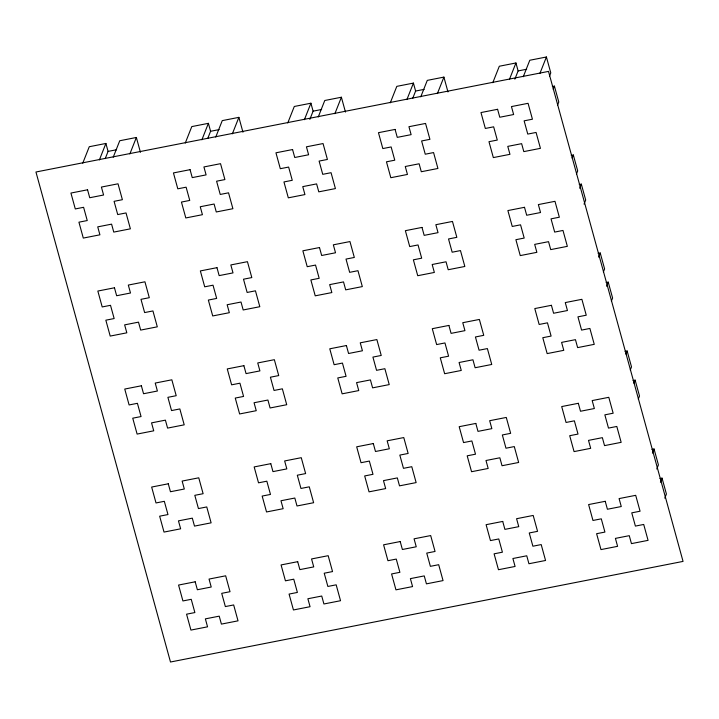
<?xml version="1.0" encoding="UTF-8"?>
<svg xmlns="http://www.w3.org/2000/svg" width="719" height="719" viewBox="0 0 719 719"><rect width="100%" height="100%" fill="white"/><g stroke="black" fill="none" stroke-linecap="round" stroke-linejoin="round"><path stroke-width="1.08" d="M82.748 163.195L89.273 146.721L105.891 143.458L108.075 151.403L105.226 158.611M99.375 159.933L105.891 143.458M113.225 157.209L119.749 140.744L136.367 137.473L140.439 152.311M129.851 153.947L136.367 137.473M185.259 143.072L191.784 126.598L208.402 123.335L210.586 131.28L207.737 138.488M201.886 139.81L208.402 123.335M215.736 137.086L222.261 120.621L238.879 117.359L242.95 132.188M232.363 133.824L238.879 117.359M287.771 122.949L294.296 106.475L310.914 103.212L313.098 111.166L309.835 119.399M304.398 119.687L310.914 103.212M318.247 116.972L324.772 100.498L341.39 97.236L345.462 112.065M334.874 113.71L341.39 97.236M390.282 102.826L396.807 86.361L413.425 83.098L415.609 91.043L412.76 98.251M406.909 99.564L413.425 83.098M420.759 96.849L427.284 80.375L443.902 77.113L447.973 91.942M437.386 93.587L443.902 77.113M492.794 82.712L499.319 66.238L515.936 62.975L518.12 70.92L514.858 79.153M509.42 79.45L515.936 62.975M523.27 76.726L529.795 60.252L546.413 56.99L550.781 72.88L549.559 75.971M539.897 73.464L546.413 56.99M553.19 89.219L554.412 86.127L552.336 86.532M557.558 105.109L558.78 102.017L554.412 86.127M572.099 158.081L573.322 154.989L571.246 155.403M576.467 173.971L577.69 170.888L573.322 154.989M579.694 188.243L581.32 184.127L579.244 184.54M584.053 204.142L585.688 200.026L581.32 184.127M598.603 257.114L600.23 252.998L598.154 253.403M603.376 271.98L604.598 268.888L600.23 252.998M606.602 286.252L608.229 282.136L606.153 282.54M611.375 301.108L612.597 298.026L608.229 282.136M625.916 354.09L627.139 350.998L625.063 351.402M630.284 369.979L631.507 366.888L627.139 350.998M633.915 383.218L635.138 380.135L633.062 380.54M638.283 399.117L639.506 396.025L635.138 380.135M652.421 453.114L654.047 448.998L651.971 449.411M656.78 469.013L658.415 464.887L654.047 448.998M660.419 482.251L662.046 478.135L659.97 478.539M664.787 498.141L666.414 494.025L662.046 478.135M108.075 151.403L116.604 149.732M210.586 131.28L219.115 129.609M313.098 111.166L321.627 109.486M415.609 91.043L424.138 89.372M518.12 70.92L526.65 69.249M548.507 71.397L35.95 172.003L170.493 662.01L683.05 561.404L548.507 71.397M87.556 189.789L70.929 193.052L75.288 208.941L83.602 207.306L87.242 220.553L78.928 222.18L83.296 238.079L99.914 234.816L97.73 226.862L111.589 224.148L113.764 232.093L130.391 228.831L126.032 212.941L117.718 214.568L114.078 201.329L122.392 199.693L118.024 183.803L101.406 187.066L103.59 195.011L89.731 197.734L87.556 189.789M190.068 169.666L173.441 172.928L177.8 188.818L186.113 187.192L189.753 200.43L181.44 202.066L185.808 217.956L202.425 214.693L200.242 206.748L214.1 204.025L216.275 211.97L232.902 208.708L228.543 192.818L220.23 194.445L216.59 181.206L224.903 179.57L220.535 163.68L203.917 166.943L206.101 174.888L192.243 177.611L190.068 169.666M292.57 149.543L275.952 152.805L280.311 168.695L288.625 167.069L292.265 180.307L283.951 181.943L288.31 197.833L304.937 194.57L302.753 186.625L316.612 183.902L318.787 191.847L335.413 188.585L331.055 172.695L322.741 174.331L319.101 161.083L327.415 159.456L323.047 143.557L306.429 146.82L308.613 154.765L294.754 157.488L292.57 149.543M395.082 129.42L378.464 132.682L382.823 148.572L391.136 146.946L394.776 160.184L386.463 161.82L390.821 177.71L407.448 174.447L405.264 166.502L419.123 163.779L421.298 171.733L437.925 168.471L433.566 152.572L425.253 154.208L421.613 140.96L429.926 139.333L425.558 123.443L408.94 126.706L411.124 134.651L397.265 137.365L395.082 129.42M497.593 109.297L480.975 112.559L485.334 128.458L493.647 126.823L497.287 140.07L488.974 141.697L493.333 157.587L509.96 154.324L507.776 146.379L521.635 143.665L523.809 151.61L540.436 148.348L536.077 132.449L527.764 134.085L524.124 120.837L532.437 119.21L528.07 103.32L511.452 106.583L513.636 114.528L499.777 117.242L497.593 109.297M114.465 287.789L97.838 291.051L102.197 306.941L110.51 305.314L114.15 318.553L105.837 320.189L110.205 336.079L126.823 332.816L124.639 324.871L138.497 322.148L140.672 330.093L157.299 326.83L152.94 310.941L144.627 312.576L140.987 299.329L149.3 297.693L144.932 281.803L128.315 285.066L130.499 293.01L116.64 295.734L114.465 287.789M216.976 267.666L200.349 270.928L204.708 286.818L213.022 285.191L216.662 298.43L208.348 300.066L212.716 315.956L229.334 312.693L227.15 304.748L241.009 302.025L243.184 309.97L259.811 306.707L255.452 290.818L247.138 292.453L243.498 279.206L251.812 277.579L247.444 261.68L230.826 264.943L233.01 272.896L219.151 275.611L216.976 267.666M319.488 247.543L302.861 250.805L307.22 266.695L315.533 265.068L319.173 278.307L310.86 279.943L315.228 295.833L331.845 292.57L329.662 284.625L343.52 281.911L345.695 289.856L362.322 286.593L357.963 270.695L349.65 272.33L346.01 259.083L354.323 257.456L349.955 241.566L333.337 244.828L335.521 252.773L321.663 255.488L319.488 247.543M421.99 227.42L405.372 230.682L409.731 246.581L418.045 244.945L421.685 258.193L413.371 259.82L417.73 275.71L434.357 272.447L432.173 264.502L446.032 261.788L448.207 269.733L464.834 266.47L460.475 250.58L452.161 252.207L448.521 238.969L456.835 237.333L452.467 221.443L435.849 224.705L438.033 232.65L424.174 235.365L421.99 227.42M524.502 207.306L507.884 210.568L512.243 226.458L520.556 224.822L524.196 238.07L515.883 239.697L520.25 255.596L536.868 252.333L534.684 244.379L548.543 241.665L550.718 249.61L567.345 246.347L562.986 230.457L554.673 232.084L551.033 218.846L559.346 217.21L554.978 201.32L538.36 204.582L540.544 212.527L526.685 215.251L524.502 207.306M141.373 385.788L124.747 389.051L129.105 404.941L137.419 403.314L141.059 416.553L132.745 418.188L137.113 434.078L153.731 430.816L151.547 422.871L165.406 420.148L167.59 428.102L184.208 424.83L179.849 408.94L171.535 410.576L167.895 397.328L176.209 395.702L171.841 379.803L155.223 383.065L157.407 391.019L143.548 393.733L141.373 385.788M243.885 365.665L227.258 368.928L231.617 384.827L239.93 383.191L243.57 396.439L235.257 398.065L239.625 413.955L256.243 410.693L254.059 402.748L267.917 400.034L270.092 407.979L286.719 404.716L282.36 388.817L274.047 390.453L270.407 377.205L278.72 375.579L274.352 359.689L257.735 362.951L259.918 370.896L246.06 373.61L243.885 365.665M346.396 345.542L329.769 348.805L334.128 364.704L342.442 363.068L346.082 376.316L337.768 377.942L342.136 393.832L358.754 390.57L356.57 382.625L370.429 379.911L372.604 387.856L389.231 384.593L384.872 368.703L376.558 370.33L372.918 357.091L381.232 355.456L376.864 339.566L360.246 342.828L362.43 350.773L348.571 353.496L346.396 345.542M448.899 325.428L432.281 328.691L436.64 344.581L444.953 342.945L448.593 356.193L440.28 357.819L444.639 373.718L461.265 370.456L459.082 362.511L472.94 359.788L475.115 367.733L491.742 364.47L487.383 348.58L479.07 350.207L475.43 336.968L483.743 335.333L479.375 319.443L462.757 322.705L464.941 330.65L451.083 333.373L448.899 325.428M551.419 305.305L534.792 308.568L539.151 324.458L547.465 322.831L551.105 336.07L542.791 337.705L547.159 353.595L563.777 350.333L561.593 342.388L575.452 339.665L577.627 347.61L594.254 344.347L589.895 328.457L581.581 330.093L577.941 316.845L586.255 315.21L581.887 299.32L565.269 302.582L567.453 310.527L553.594 313.25L551.419 305.305M168.282 483.788L151.655 487.051L156.014 502.949L164.327 501.314L167.967 514.561L159.654 516.188L164.022 532.078L180.64 528.816L178.456 520.871L192.315 518.156L194.498 526.101L211.116 522.839L206.757 506.94L198.444 508.576L194.804 495.328L203.118 493.701L198.759 477.811L182.132 481.074L184.316 489.019L170.457 491.733L168.282 483.788M270.793 463.665L254.167 466.928L258.525 482.826L266.839 481.191L270.479 494.438L262.165 496.065L266.533 511.964L283.151 508.693L280.967 500.748L294.826 498.033L297.001 505.978L313.628 502.716L309.269 486.826L300.955 488.453L297.315 475.214L305.629 473.578L301.261 457.688L284.643 460.951L286.827 468.896L272.968 471.619L270.793 463.665M373.305 443.551L356.678 446.814L361.037 462.703L369.35 461.068L372.99 474.315L364.677 475.942L369.045 491.841L385.663 488.578L383.479 480.634L397.337 477.91L399.512 485.855L416.139 482.593L411.78 466.703L403.467 468.33L399.827 455.091L408.14 453.455L403.772 437.565L387.155 440.828L389.339 448.773L375.48 451.496L373.305 443.551M475.816 423.428L459.189 426.691L463.548 442.58L471.862 440.954L475.502 454.192L467.188 455.828L471.556 471.718L488.174 468.455L485.99 460.511L499.849 457.787L502.024 465.732L518.651 462.47L514.292 446.58L505.978 448.216L502.338 434.968L510.652 433.332L506.284 417.442L489.666 420.705L491.85 428.65L477.991 431.373L475.816 423.428M578.328 403.305L561.701 406.568L566.06 422.457L574.373 420.831L578.013 434.069L569.7 435.705L574.068 451.595L590.685 448.332L588.501 440.388L602.36 437.664L604.535 445.618L621.162 442.347L616.803 426.457L608.49 428.093L604.85 414.845L613.163 413.218L608.795 397.319L592.177 400.582L594.361 408.536L580.503 411.25L578.328 403.305M195.191 581.797L178.564 585.059L182.923 600.949L191.236 599.313L194.876 612.561L186.563 614.188L190.93 630.087L207.548 626.824L205.364 618.87L219.223 616.156L221.407 624.101L238.025 620.839L233.666 604.949L225.353 606.575L221.713 593.337L230.026 591.701L225.667 575.811L209.04 579.074L211.224 587.019L197.365 589.742L195.191 581.797M297.702 561.674L281.075 564.936L285.434 580.826L293.747 579.19L297.387 592.438L289.074 594.074L293.442 609.964L310.06 606.701L307.876 598.756L321.735 596.033L323.918 603.978L340.536 600.716L336.177 584.826L327.864 586.452L324.224 573.214L332.538 571.578L328.179 555.688L311.552 558.951L313.736 566.896L299.877 569.619L297.702 561.674M400.213 541.551L383.587 544.813L387.945 560.703L396.259 559.076L399.899 572.315L391.585 573.951L395.953 589.841L412.571 586.578L410.387 578.633L424.246 575.91L426.43 583.855L443.048 580.593L438.689 564.703L430.375 566.338L426.735 553.091L435.049 551.464L430.681 535.565L414.063 538.828L416.247 546.773L402.388 549.496L400.213 541.551M502.725 521.428L486.098 524.69L490.457 540.58L498.77 538.953L502.41 552.192L494.097 553.828L498.465 569.718L515.083 566.455L512.899 558.51L526.757 555.787L528.932 563.741L545.559 560.478L541.2 544.58L532.887 546.215L529.247 532.968L537.56 531.341L533.192 515.442L516.575 518.714L518.759 526.659L504.9 529.373L502.725 521.428M605.236 501.305L588.609 504.567L592.968 520.466L601.282 518.83L604.922 532.078L596.608 533.705L600.976 549.595L617.594 546.332L615.41 538.387L629.269 535.673L631.453 543.618L648.071 540.355L643.712 524.457L635.398 526.092L631.758 512.845L640.072 511.218L635.704 495.328L619.086 498.591L621.27 506.536L607.411 509.25L605.236 501.305"/></g></svg>
